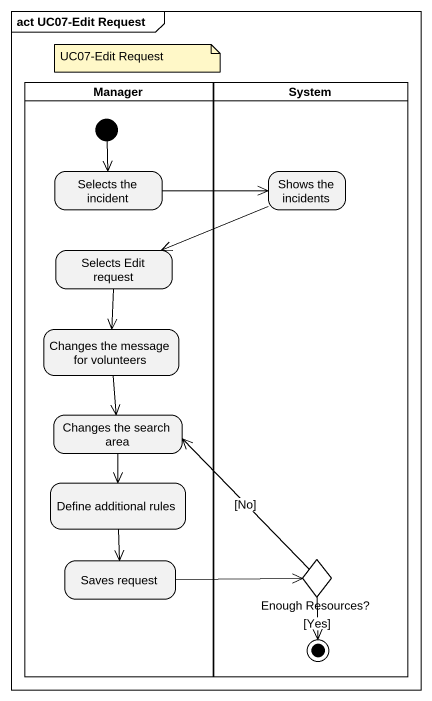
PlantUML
@startuml
mainframe act UC07-Edit Request
hide empty description
state Manager <<partition>> {
  state "Selects the incident" as Selects_the_incident
  state "Selects Edit request" as Selects_Edit_request
  state "Changes the message for volunteers" as Changes_the_message_for
  state "Changes the search area" as Changes_the_search_area
  state "Define additional rules" as Define_additional_rules
  state "Saves request" as Saves_request
  [*] --> Selects_the_incident
}
state System <<partition>> {
  state "Shows the incidents" as Shows_the_incidents
  state "Enough Resources?" as Enough_Resources <<choice>>
  Enough_Resources --> [*] : [Yes]
}
Selects_the_incident -right-> Shows_the_incidents
Shows_the_incidents -left-> Selects_Edit_request
Selects_Edit_request --> Changes_the_message_for
Changes_the_message_for --> Changes_the_search_area
Changes_the_search_area --> Define_additional_rules
Define_additional_rules --> Saves_request
Saves_request -right-> Enough_Resources
Enough_Resources -up-> Changes_the_search_area : [No]
note as N1
  UC07-Edit Request
end note
@enduml
